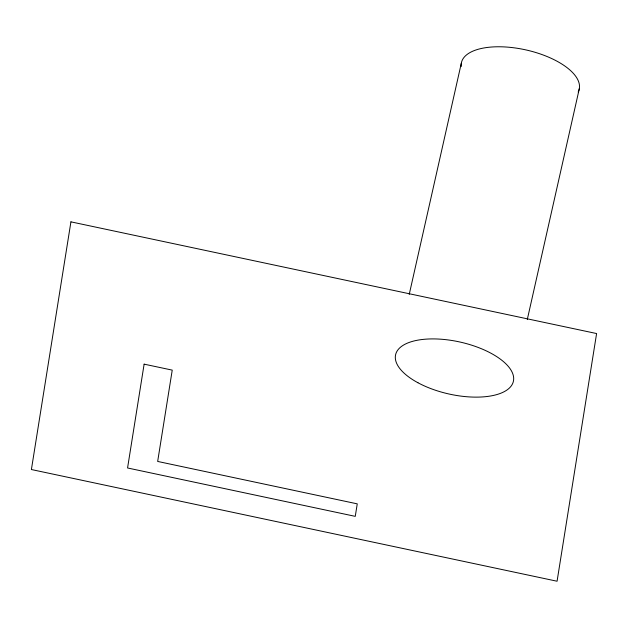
<?xml version="1.0" encoding="UTF-8"?>
<svg xmlns="http://www.w3.org/2000/svg" width="628" height="628" viewBox="0 0 628 628"><rect width="100%" height="100%" fill="white"/><g stroke="black" fill="none" stroke-linecap="round" stroke-linejoin="round"><path stroke-width="0.94" d="M409.236 294.375L461.297 63.334M527.3 319.456L579.369 88.422M461.219 66.544A60.367 26.557 12.7 0 1 525.228 49.761A60.367 26.557 12.7 0 1 578.168 92.033M70.925 221.849L31.4 469.532L557.075 581.23L596.6 333.546L70.925 221.849M144.126 364.154L127.562 467.978L355.26 516.357L357.254 503.852L157.667 461.439L172.237 370.12L144.126 364.154M417.934 382.742A60.367 26.557 12.7 0 0 513.084 382.405A60.367 26.557 12.7 0 0 432.472 338.908A60.367 26.557 12.7 0 0 417.934 382.742"/></g></svg>
